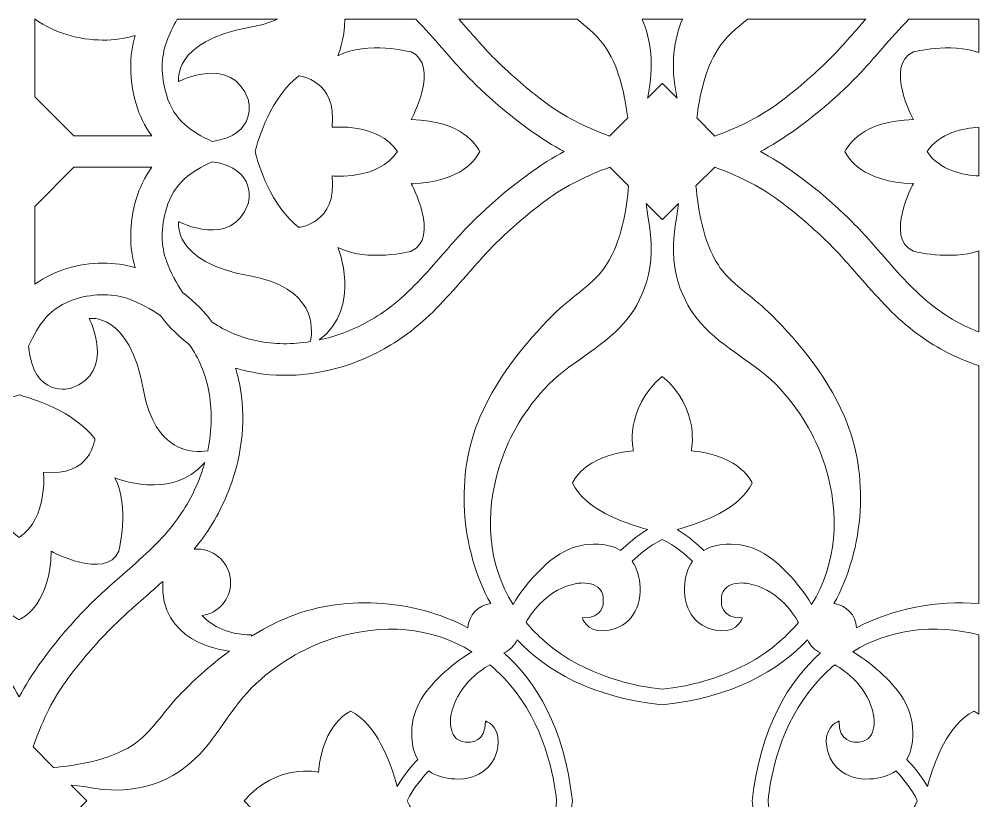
# Model space of a CAD drawing. Header units: millimetres. Extents: x -1200 to 1200, y -590 to 590.
# Drawn here: x 475 to 1200, y 0 to 590 of the extents above; entities that cross this region are included whole.
import ezdxf

# ---------------------------------------------------------------- set-up
doc = ezdxf.new("R2010")
doc.units = ezdxf.units.MM
doc.header["$MEASUREMENT"] = 0
doc.layers.add('Layer 1', color=7, linetype='Continuous')

msp = doc.modelspace()

# ---------------------------------------------------------------- linework, layer by layer
at = {"layer": 'Layer 1', "color": 250, "lineweight": 20}
for points, knots in [([(487.3, 589.9734), (487.3, 589.9734), (487.5573, 589.9734), (487.5573, 589.9734), (494.8315, 584.7254), (502.9692, 580.8783), (511.3722, 578.2985), (529.1139, 572.8481), (548.3566, 573.077), (563.0495, 577.6729), (558.4559, 562.9748), (558.2261, 543.7266), (563.6739, 525.9797), (566.2855, 517.4766), (570.1905, 509.2411), (575.5326, 501.9006), (575.5326, 501.9006), (516.7925, 501.9006), (516.7925, 501.9006), (516.7925, 501.9006), (487.3, 531.4026), (487.3, 531.4026), (487.3, 531.4026), (487.3, 589.9734), (487.3, 589.9734)], [0, 0, 0, 0, 0.125, 0.125, 0.125, 0.25, 0.25, 0.25, 0.375, 0.375, 0.375, 0.5, 0.5, 0.5, 0.625, 0.625, 0.625, 0.75, 0.75, 0.75, 0.875, 0.875, 0.875, 1, 1, 1, 1]), ([(594.8098, 589.9734), (594.8098, 589.9734), (670.3926, 589.9734), (670.3926, 589.9734), (664.7851, 587.4923), (658.0061, 585.4131), (649.8136, 583.932), (590.1064, 573.1371), (595.8614, 542.9168), (595.8614, 542.9168), (595.8614, 542.9168), (636.1447, 563.7835), (648.3726, 529.2451), (648.3726, 529.2451), (656.0414, 502.691), (621.155, 497.6791), (605.5549, 504.9361), (592.603, 513.2012), (586.5278, 533.0048), (582.2139, 547.058), (582.5891, 562.0227), (586.54, 572.5572), (588.9044, 578.8641), (591.6786, 584.6664), (594.8098, 589.9734)], [0, 0, 0, 0, 0.125, 0.125, 0.125, 0.25, 0.25, 0.25, 0.375, 0.375, 0.375, 0.5, 0.5, 0.5, 0.625, 0.625, 0.625, 0.75, 0.75, 0.75, 0.875, 0.875, 0.875, 1, 1, 1, 1]), ([(721.3742, 589.9734), (721.3742, 589.9734), (774.9308, 589.9734), (774.9308, 589.9734), (781.7251, 582.9972), (788.2661, 575.5255), (794.8041, 568.0549), (803.9546, 557.5987), (813.1112, 547.1425), (823.1353, 537.6953), (849.339, 513.0038), (870.9481, 498.5163), (886.96, 490.0284), (870.9481, 481.5415), (849.339, 467.053), (823.1353, 442.3635), (813.1112, 432.9144), (803.9546, 422.4581), (794.8041, 412.003), (782.6465, 398.1125), (770.4807, 384.2109), (756.6879, 373.5085), (745.5613, 364.8751), (733.302, 358.08), (720.5769, 353.304), (714.4722, 351.0142), (708.2628, 349.1863), (702.0207, 347.8344), (734.8539, 373.0487), (715.9906, 417.7138), (715.9906, 417.7138), (738.2912, 406.1996), (771.3807, 414.836), (771.3807, 414.836), (793.6814, 424.9087), (771.3807, 465.9249), (771.3807, 465.9249), (810.0624, 466.5678), (821.0058, 485.7041), (822.8617, 489.6693), (822.8617, 489.6693), (823.1719, 489.6693), (823.1719, 489.6693), (823.1719, 489.6693), (823.1272, 489.7995), (823.0244, 490.0284), (823.1272, 490.2613), (823.1719, 490.3875), (823.1719, 490.3875), (823.1719, 490.3875), (822.8617, 490.3875), (822.8617, 490.3875), (821.0058, 494.3547), (810.0624, 513.4921), (771.3807, 514.136), (771.3807, 514.136), (793.6814, 555.1481), (771.3807, 565.2239), (771.3807, 565.2239), (738.2912, 573.8562), (715.9906, 562.3441), (715.9906, 562.3441), (721.18, 574.6425), (721.3742, 589.9734)], [0, 0, 0, 0, 0.04761905, 0.04761905, 0.04761905, 0.0952381, 0.0952381, 0.0952381, 0.14285714, 0.14285714, 0.14285714, 0.19047619, 0.19047619, 0.19047619, 0.23809524, 0.23809524, 0.23809524, 0.28571429, 0.28571429, 0.28571429, 0.33333333, 0.33333333, 0.33333333, 0.38095238, 0.38095238, 0.38095238, 0.42857143, 0.42857143, 0.42857143, 0.47619048, 0.47619048, 0.47619048, 0.52380952, 0.52380952, 0.52380952, 0.57142857, 0.57142857, 0.57142857, 0.61904762, 0.61904762, 0.61904762, 0.66666667, 0.66666667, 0.66666667, 0.71428571, 0.71428571, 0.71428571, 0.76190476, 0.76190476, 0.76190476, 0.80952381, 0.80952381, 0.80952381, 0.85714286, 0.85714286, 0.85714286, 0.9047619, 0.9047619, 0.9047619, 0.95238095, 0.95238095, 0.95238095, 1, 1, 1, 1]), ([(807.3675, 589.9734), (807.3675, 589.9734), (896.6241, 589.9734), (896.6241, 589.9734), (905.1034, 583.162), (913.5848, 576.087), (918.9329, 567.6002), (928.6987, 552.1178), (932.9912, 531.5675), (934.8674, 515.4167), (934.8674, 515.4167), (921.2333, 501.7806), (921.2333, 501.7806), (905.3047, 507.6602), (890.0516, 514.5215), (874.9732, 525.4284), (864.7997, 532.7912), (852.9735, 542.4489), (839.5275, 555.1207), (830.1715, 563.9371), (821.4786, 573.8674), (812.7878, 583.7957), (810.9838, 585.8576), (809.1797, 587.9185), (807.3675, 589.9734)], [0, 0, 0, 0, 0.125, 0.125, 0.125, 0.25, 0.25, 0.25, 0.375, 0.375, 0.375, 0.5, 0.5, 0.5, 0.625, 0.625, 0.625, 0.75, 0.75, 0.75, 0.875, 0.875, 0.875, 1, 1, 1, 1]), ([(945.7305, 589.9734), (945.7305, 589.9734), (976.242, 589.9734), (976.242, 589.9734), (969.817, 575.0362), (966.7519, 555.6557), (972.039, 531.1341), (972.039, 531.1341), (972.1173, 530.4088), (972.1173, 530.4088), (972.1173, 530.4088), (961.1352, 541.395), (961.1352, 541.395), (961.1352, 541.395), (960.9868, 541.2445), (960.9868, 541.2445), (960.9868, 541.2445), (960.8373, 541.395), (960.8373, 541.395), (960.8373, 541.395), (949.8552, 530.4088), (949.8552, 530.4088), (949.8552, 530.4088), (949.9356, 531.1341), (949.9356, 531.1341), (955.2217, 555.6557), (952.1546, 575.0362), (945.7305, 589.9734)], [0, 0, 0, 0, 0.11111111, 0.11111111, 0.11111111, 0.22222222, 0.22222222, 0.22222222, 0.33333333, 0.33333333, 0.33333333, 0.44444444, 0.44444444, 0.44444444, 0.55555556, 0.55555556, 0.55555556, 0.66666667, 0.66666667, 0.66666667, 0.77777778, 0.77777778, 0.77777778, 0.88888889, 0.88888889, 0.88888889, 1, 1, 1, 1]), ([(1025.3505, 589.9734), (1025.3505, 589.9734), (1114.6072, 589.9734), (1114.6072, 589.9734), (1112.7959, 587.9185), (1110.9899, 585.8576), (1109.1857, 583.7957), (1100.4949, 573.8674), (1091.8041, 563.9371), (1082.4471, 555.1207), (1069.001, 542.4489), (1057.1739, 532.7912), (1047.0003, 525.4284), (1031.9231, 514.5215), (1016.6699, 507.6602), (1000.7424, 501.7806), (1000.7424, 501.7806), (987.1061, 515.4167), (987.1061, 515.4167), (988.9814, 531.5675), (993.2749, 552.1178), (1003.0407, 567.6002), (1008.3898, 576.087), (1016.8712, 583.162), (1025.3505, 589.9734)], [0, 0, 0, 0, 0.125, 0.125, 0.125, 0.25, 0.25, 0.25, 0.375, 0.375, 0.375, 0.5, 0.5, 0.5, 0.625, 0.625, 0.625, 0.75, 0.75, 0.75, 0.875, 0.875, 0.875, 1, 1, 1, 1]), ([(1147.0417, 589.9734), (1147.0417, 589.9734), (1199.9444, 589.9734), (1199.9444, 589.9734), (1199.9444, 589.9734), (1199.9444, 564.9076), (1199.9444, 564.9076), (1178.1736, 572.4158), (1150.5929, 565.2239), (1150.5929, 565.2239), (1128.2943, 555.1481), (1150.5929, 514.136), (1150.5929, 514.136), (1111.9122, 513.4921), (1100.9667, 494.3547), (1099.1139, 490.3875), (1099.1139, 490.3875), (1098.8027, 490.3875), (1098.8027, 490.3875), (1098.8027, 490.3875), (1098.8475, 490.2613), (1098.9492, 490.0284), (1098.8475, 489.7995), (1098.8027, 489.6693), (1098.8027, 489.6693), (1098.8027, 489.6693), (1099.1139, 489.6693), (1099.1139, 489.6693), (1100.9667, 485.7041), (1111.9122, 466.5678), (1150.5929, 465.9249), (1150.5929, 465.9249), (1128.2943, 424.9087), (1150.5929, 414.836), (1150.5929, 414.836), (1178.1736, 407.641), (1199.9444, 415.1503), (1199.9444, 415.1503), (1199.9444, 353.8584), (1199.9444, 353.8584), (1187.739, 358.5998), (1175.9902, 365.2037), (1165.2858, 373.5085), (1151.4949, 384.2109), (1139.3261, 398.1125), (1127.1695, 412.003), (1118.018, 422.4581), (1108.8634, 432.9144), (1098.8373, 442.3635), (1072.6346, 467.053), (1051.0275, 481.5415), (1035.0156, 490.0284), (1051.0275, 498.5163), (1072.6346, 513.0038), (1098.8373, 537.6953), (1108.8634, 547.1425), (1118.018, 557.5987), (1127.1695, 568.0549), (1133.7075, 575.5255), (1140.2474, 582.9972), (1147.0417, 589.9734)], [0, 0, 0, 0, 0.05, 0.05, 0.05, 0.1, 0.1, 0.1, 0.15, 0.15, 0.15, 0.2, 0.2, 0.2, 0.25, 0.25, 0.25, 0.3, 0.3, 0.3, 0.35, 0.35, 0.35, 0.4, 0.4, 0.4, 0.45, 0.45, 0.45, 0.5, 0.5, 0.5, 0.55, 0.55, 0.55, 0.6, 0.6, 0.6, 0.65, 0.65, 0.65, 0.7, 0.7, 0.7, 0.75, 0.75, 0.75, 0.8, 0.8, 0.8, 0.85, 0.85, 0.85, 0.9, 0.9, 0.9, 0.95, 0.95, 0.95, 1, 1, 1, 1]), ([(653.4716, 490.0284), (656.0952, 479.971), (665.5935, 448.9573), (686.498, 432.8249), (686.498, 432.8249), (715.9906, 435.7016), (711.6756, 471.6794), (711.6756, 471.6794), (746.5356, 468.1282), (761.0699, 490.0284), (746.5356, 511.9317), (711.6756, 508.3795), (711.6756, 508.3795), (715.9906, 544.3562), (686.498, 547.233), (686.498, 547.233), (665.5935, 531.1015), (656.0952, 500.0899), (653.4716, 490.0284)], [0, 0, 0, 0, 0.16666667, 0.16666667, 0.16666667, 0.33333333, 0.33333333, 0.33333333, 0.5, 0.5, 0.5, 0.66666667, 0.66666667, 0.66666667, 0.83333333, 0.83333333, 0.83333333, 1, 1, 1, 1]), ([(1199.9444, 508.4456), (1199.9444, 508.4456), (1199.9444, 471.6133), (1199.9444, 471.6133), (1188.4824, 472.2928), (1170.3766, 475.7545), (1160.9038, 490.0284), (1170.3766, 504.3043), (1188.4824, 507.7661), (1199.9444, 508.4456)], [0, 0, 0, 0, 0.33333333, 0.33333333, 0.33333333, 0.66666667, 0.66666667, 0.66666667, 1, 1, 1, 1]), ([(695.3546, 346.577), (697.4241, 357.139), (698.7787, 387.2768), (649.8136, 396.1279), (590.1064, 406.9218), (595.8614, 437.1431), (595.8614, 437.1431), (595.8614, 437.1431), (636.1447, 416.2753), (648.3726, 450.8137), (648.3726, 450.8137), (656.0414, 477.3678), (621.159, 482.3808), (605.558, 475.1217), (592.6061, 466.8577), (586.5278, 447.053), (582.2139, 432.9998), (582.5891, 418.0341), (586.54, 407.5026), (589.9305, 398.4543), (594.1641, 390.4506), (599.081, 383.4541), (599.081, 383.4541), (600.1946, 382.6026), (600.1946, 382.6026), (608.3566, 376.2683), (615.3268, 369.1384), (621.1529, 361.3992), (631.3885, 354.3081), (642.878, 349.6135), (654.9807, 347.1436), (667.9661, 344.4937), (681.6797, 344.3767), (695.3546, 346.577)], [0, 0, 0, 0, 0.09090909, 0.09090909, 0.09090909, 0.18181818, 0.18181818, 0.18181818, 0.27272727, 0.27272727, 0.27272727, 0.36363636, 0.36363636, 0.36363636, 0.45454545, 0.45454545, 0.45454545, 0.54545455, 0.54545455, 0.54545455, 0.63636364, 0.63636364, 0.63636364, 0.72727273, 0.72727273, 0.72727273, 0.81818182, 0.81818182, 0.81818182, 0.90909091, 0.90909091, 0.90909091, 1, 1, 1, 1]), ([(814.2695, 130.5719), (814.7891, 140.0638), (822.1224, 147.7409), (831.459, 148.7968), (808.2237, 190.6655), (804.5657, 246.3849), (823.2919, 289.5901), (838.0804, 323.7095), (863.2204, 351.9857), (881.201, 369.3266), (892.9956, 380.7044), (910.1699, 390.8199), (918.9329, 404.7246), (930.221, 422.627), (934.2014, 447.2982), (935.5773, 464.1111), (935.5773, 464.1111), (921.4051, 478.2874), (921.4051, 478.2874), (904.7657, 472.1198), (888.9268, 464.9229), (873.0471, 453.2195), (863.3149, 446.0459), (852.1326, 436.8165), (839.5275, 424.9371), (830.1715, 416.1207), (821.4786, 406.1904), (812.7878, 396.2621), (799.8563, 381.4867), (786.9136, 366.7001), (771.2983, 354.5827), (758.3129, 344.507), (743.9231, 336.5419), (728.9109, 330.9125), (703.2125, 321.2711), (675.6837, 318.5225), (650.2051, 323.7227), (646.3438, 324.509), (642.5302, 325.4805), (638.7786, 326.633), (639.9318, 322.8804), (640.901, 319.0667), (641.6891, 315.2063), (646.8868, 289.7193), (644.141, 262.1806), (634.5024, 236.4749), (628.8726, 221.4604), (620.9098, 207.0644), (610.8369, 194.0773), (609.7183, 192.6328), (608.5742, 191.2127), (607.4149, 189.815), (608.2245, 189.8944), (609.0471, 189.934), (609.8769, 189.934), (623.7786, 189.934), (635.0546, 178.6569), (635.0546, 164.7502), (635.0546, 152.0815), (625.6976, 141.5978), (613.5207, 139.8309), (621.5333, 131.4783), (633.3756, 125.3932), (650.8803, 125.1754), (650.8803, 125.1754), (650.8143, 124.2661), (650.8143, 124.2661), (658.7312, 129.1447), (667.124, 133.6379), (675.9034, 137.4454), (718.2796, 155.825), (772.6977, 152.6532), (814.2695, 130.5719)], [0, 0, 0, 0, 0.04166667, 0.04166667, 0.04166667, 0.08333333, 0.08333333, 0.08333333, 0.125, 0.125, 0.125, 0.16666667, 0.16666667, 0.16666667, 0.20833333, 0.20833333, 0.20833333, 0.25, 0.25, 0.25, 0.29166667, 0.29166667, 0.29166667, 0.33333333, 0.33333333, 0.33333333, 0.375, 0.375, 0.375, 0.41666667, 0.41666667, 0.41666667, 0.45833333, 0.45833333, 0.45833333, 0.5, 0.5, 0.5, 0.54166667, 0.54166667, 0.54166667, 0.58333333, 0.58333333, 0.58333333, 0.625, 0.625, 0.625, 0.66666667, 0.66666667, 0.66666667, 0.70833333, 0.70833333, 0.70833333, 0.75, 0.75, 0.75, 0.79166667, 0.79166667, 0.79166667, 0.83333333, 0.83333333, 0.83333333, 0.875, 0.875, 0.875, 0.91666667, 0.91666667, 0.91666667, 0.95833333, 0.95833333, 0.95833333, 1, 1, 1, 1]), ([(1199.9444, 328.5118), (1199.9444, 328.5118), (1199.9444, 148.7938), (1199.9444, 148.7938), (1168.3823, 151.519), (1135.2288, 145.1917), (1107.7041, 130.5719), (1107.1844, 140.0638), (1099.8522, 147.7409), (1090.5156, 148.7968), (1113.7509, 190.6655), (1117.4088, 246.3849), (1098.6827, 289.5901), (1083.8942, 323.7095), (1058.7552, 351.9857), (1040.7756, 369.3266), (1028.978, 380.7044), (1011.8048, 390.8199), (1003.0407, 404.7246), (991.7515, 422.627), (987.7742, 447.2982), (986.3963, 464.1111), (986.3963, 464.1111), (1000.5675, 478.2874), (1000.5675, 478.2874), (1017.2068, 472.1198), (1033.0478, 464.9229), (1048.9275, 453.2195), (1058.6596, 446.0459), (1069.8411, 436.8165), (1082.4471, 424.9371), (1091.8041, 416.1207), (1100.4949, 406.1904), (1109.1857, 396.2621), (1122.1183, 381.4867), (1135.06, 366.7001), (1150.6753, 354.5827), (1163.6606, 344.507), (1178.0525, 336.5419), (1193.0648, 330.9125), (1195.3448, 330.057), (1197.639, 329.2575), (1199.9444, 328.5118)], [0, 0, 0, 0, 0.07142857, 0.07142857, 0.07142857, 0.14285714, 0.14285714, 0.14285714, 0.21428571, 0.21428571, 0.21428571, 0.28571429, 0.28571429, 0.28571429, 0.35714286, 0.35714286, 0.35714286, 0.42857143, 0.42857143, 0.42857143, 0.5, 0.5, 0.5, 0.57142857, 0.57142857, 0.57142857, 0.64285714, 0.64285714, 0.64285714, 0.71428571, 0.71428571, 0.71428571, 0.78571429, 0.78571429, 0.78571429, 0.85714286, 0.85714286, 0.85714286, 0.92857143, 0.92857143, 0.92857143, 1, 1, 1, 1]), ([(563.0495, 402.3839), (558.4559, 417.084), (558.2261, 436.3313), (563.6739, 454.0781), (566.2855, 462.5822), (570.1905, 470.8148), (575.5326, 478.1551), (575.5326, 478.1551), (516.7925, 478.1551), (516.7925, 478.1551), (516.7925, 478.1551), (487.3, 448.6542), (487.3, 448.6542), (487.3, 448.6542), (487.3, 389.8962), (487.3, 389.8962), (494.6394, 395.2418), (502.8695, 399.147), (511.3722, 401.7583), (529.1139, 407.2097), (548.3566, 406.9788), (563.0495, 402.3839)], [0, 0, 0, 0, 0.14285714, 0.14285714, 0.14285714, 0.28571429, 0.28571429, 0.28571429, 0.42857143, 0.42857143, 0.42857143, 0.57142857, 0.57142857, 0.57142857, 0.71428571, 0.71428571, 0.71428571, 0.85714286, 0.85714286, 0.85714286, 1, 1, 1, 1]), ([(960.9868, 438.9954), (960.9868, 438.9954), (961.1352, 438.8439), (961.1352, 438.8439), (961.1352, 438.8439), (973.1088, 450.8199), (973.1088, 450.8199), (973.1088, 450.8199), (972.039, 441.1896), (972.039, 441.1896), (963.6318, 402.2008), (976.3397, 376.2052), (990.098, 360.4034), (1006.9478, 341.0544), (1031.979, 330.5067), (1049.856, 311.055), (1067.7034, 291.6409), (1078.0447, 271.3297), (1083.8719, 252.7497), (1095.4895, 215.713), (1092.7183, 178.8512), (1073.7085, 148.1926), (1068.2211, 157.4454), (1062.0858, 165.0402), (1056.3074, 171.0663), (1042.6214, 185.3443), (1029.6309, 194.5208), (1009.1841, 193.6114), (1002.5962, 193.3164), (997.0102, 191.7102), (992.4512, 188.9972), (988.0224, 193.2838), (980.7481, 199.6742), (972.158, 204.7044), (991.6529, 210.1182), (1018.9681, 220.1522), (1028.8671, 239.7158), (1028.8671, 239.7158), (1020.9553, 260.5835), (982.8288, 264.1805), (982.8288, 264.1805), (990.3003, 295.4586), (960.9868, 320.3373), (931.6743, 295.4586), (939.1438, 264.1805), (939.1438, 264.1805), (901.0203, 260.5835), (893.1064, 239.7158), (893.1064, 239.7158), (903.0055, 220.1522), (930.3207, 210.1182), (949.8166, 204.7044), (941.2264, 199.6742), (933.9522, 193.2838), (929.5224, 188.9972), (924.9644, 191.7102), (919.3773, 193.3164), (912.7895, 193.6114), (892.3437, 194.5208), (879.3512, 185.3443), (865.6661, 171.0663), (859.8898, 165.0402), (853.7536, 157.4454), (848.2671, 148.1926), (829.2553, 178.8512), (826.4841, 215.713), (838.1017, 252.7497), (843.9278, 271.3297), (854.2722, 291.6409), (872.1197, 311.055), (889.9966, 330.5067), (915.0248, 341.0544), (931.8756, 360.4034), (945.6329, 376.2052), (958.3407, 402.2008), (949.9356, 441.1896), (949.9356, 441.1896), (948.8647, 450.8199), (948.8647, 450.8199), (948.8647, 450.8199), (960.8373, 438.8439), (960.8373, 438.8439), (960.8373, 438.8439), (960.9868, 438.9954), (960.9868, 438.9954)], [0, 0, 0, 0, 0.03571429, 0.03571429, 0.03571429, 0.07142857, 0.07142857, 0.07142857, 0.10714286, 0.10714286, 0.10714286, 0.14285714, 0.14285714, 0.14285714, 0.17857143, 0.17857143, 0.17857143, 0.21428571, 0.21428571, 0.21428571, 0.25, 0.25, 0.25, 0.28571429, 0.28571429, 0.28571429, 0.32142857, 0.32142857, 0.32142857, 0.35714286, 0.35714286, 0.35714286, 0.39285714, 0.39285714, 0.39285714, 0.42857143, 0.42857143, 0.42857143, 0.46428571, 0.46428571, 0.46428571, 0.5, 0.5, 0.5, 0.53571429, 0.53571429, 0.53571429, 0.57142857, 0.57142857, 0.57142857, 0.60714286, 0.60714286, 0.60714286, 0.64285714, 0.64285714, 0.64285714, 0.67857143, 0.67857143, 0.67857143, 0.71428571, 0.71428571, 0.71428571, 0.75, 0.75, 0.75, 0.78571429, 0.78571429, 0.78571429, 0.82142857, 0.82142857, 0.82142857, 0.85714286, 0.85714286, 0.85714286, 0.89285714, 0.89285714, 0.89285714, 0.92857143, 0.92857143, 0.92857143, 0.96428571, 0.96428571, 0.96428571, 1, 1, 1, 1]), ([(617.7675, 264.2405), (606.3746, 262.3301), (577.8726, 262.5865), (569.3068, 309.9899), (558.5159, 369.7122), (528.3034, 363.9576), (528.3034, 363.9576), (528.3034, 363.9576), (549.1651, 323.6627), (514.6366, 311.4303), (514.6366, 311.4303), (485.8681, 303.1236), (482.5763, 343.1744), (489.9583, 359.2631), (498.1366, 372.6825), (518.3952, 378.8999), (532.4444, 383.215), (547.4027, 382.8386), (557.9342, 378.8897), (566.977, 375.4941), (574.9794, 371.2624), (581.9749, 366.342), (581.9749, 366.342), (582.8251, 365.2302), (582.8251, 365.2302), (589.1597, 357.0638), (596.2875, 350.0916), (604.0244, 344.2659), (611.1136, 334.0263), (615.8058, 322.5345), (618.2729, 310.4283), (621.2994, 295.598), (621.0237, 279.8236), (617.7675, 264.2405)], [0, 0, 0, 0, 0.09090909, 0.09090909, 0.09090909, 0.18181818, 0.18181818, 0.18181818, 0.27272727, 0.27272727, 0.27272727, 0.36363636, 0.36363636, 0.36363636, 0.45454545, 0.45454545, 0.45454545, 0.54545455, 0.54545455, 0.54545455, 0.63636364, 0.63636364, 0.63636364, 0.72727273, 0.72727273, 0.72727273, 0.81818182, 0.81818182, 0.81818182, 0.90909091, 0.90909091, 0.90909091, 1, 1, 1, 1]), ([(475.4302, 306.3288), (485.4878, 303.7074), (516.4926, 294.2054), (532.6193, 273.295), (532.6193, 273.295), (529.7424, 243.7929), (493.7749, 248.1091), (493.7749, 248.1091), (497.3271, 213.2401), (475.4302, 198.6996), (453.5333, 213.2401), (457.0874, 248.1091), (457.0874, 248.1091), (421.119, 243.7929), (418.243, 273.295), (418.243, 273.295), (434.3698, 294.2054), (465.3746, 303.7074), (475.4302, 306.3288)], [0, 0, 0, 0, 0.16666667, 0.16666667, 0.16666667, 0.33333333, 0.33333333, 0.33333333, 0.5, 0.5, 0.5, 0.66666667, 0.66666667, 0.66666667, 0.83333333, 0.83333333, 0.83333333, 1, 1, 1, 1]), ([(335.2997, 255.2959), (360.7936, 225.9037), (403.1362, 243.7929), (403.1362, 243.7929), (391.6265, 221.4869), (400.2593, 188.3868), (400.2593, 188.3868), (410.3302, 166.0807), (451.3326, 188.3868), (451.3326, 188.3868), (451.9763, 149.694), (471.1081, 138.7485), (475.0742, 136.892), (475.0742, 136.892), (475.0742, 136.5808), (475.0742, 136.5808), (475.0742, 136.5808), (475.1984, 136.6265), (475.4302, 136.7273), (475.662, 136.6265), (475.7891, 136.5808), (475.7891, 136.5808), (475.7891, 136.5808), (475.7891, 136.892), (475.7891, 136.892), (479.7542, 138.7485), (498.8851, 149.694), (499.5299, 188.3868), (499.5299, 188.3868), (540.5322, 166.0807), (550.6041, 188.3868), (550.6041, 188.3868), (559.235, 221.4869), (547.7271, 243.7929), (547.7271, 243.7929), (590.0668, 225.9037), (615.5638, 255.2918), (614.5641, 251.7732), (613.414, 248.2759), (612.1153, 244.8132), (607.3417, 232.0824), (600.5485, 219.8216), (591.9156, 208.691), (581.2163, 194.8941), (567.3227, 182.7228), (553.4353, 170.5627), (542.9821, 161.4096), (532.5278, 152.2513), (523.0824, 142.2255), (498.399, 116.0131), (483.9167, 94.3988), (475.4302, 78.3823), (466.9468, 94.3988), (452.4614, 116.0131), (427.779, 142.2255), (418.3336, 152.2513), (407.8804, 161.4096), (397.4282, 170.5627), (383.5406, 182.7228), (369.643, 194.8951), (358.9448, 208.691), (350.3129, 219.8216), (343.5187, 232.0824), (338.7461, 244.8132), (337.4464, 248.2759), (336.2994, 251.7742), (335.2997, 255.2959)], [0, 0, 0, 0, 0.04545455, 0.04545455, 0.04545455, 0.09090909, 0.09090909, 0.09090909, 0.13636364, 0.13636364, 0.13636364, 0.18181818, 0.18181818, 0.18181818, 0.22727273, 0.22727273, 0.22727273, 0.27272727, 0.27272727, 0.27272727, 0.31818182, 0.31818182, 0.31818182, 0.36363636, 0.36363636, 0.36363636, 0.40909091, 0.40909091, 0.40909091, 0.45454545, 0.45454545, 0.45454545, 0.5, 0.5, 0.5, 0.54545455, 0.54545455, 0.54545455, 0.59090909, 0.59090909, 0.59090909, 0.63636364, 0.63636364, 0.63636364, 0.68181818, 0.68181818, 0.68181818, 0.72727273, 0.72727273, 0.72727273, 0.77272727, 0.77272727, 0.77272727, 0.81818182, 0.81818182, 0.81818182, 0.86363636, 0.86363636, 0.86363636, 0.90909091, 0.90909091, 0.90909091, 0.95454545, 0.95454545, 0.95454545, 1, 1, 1, 1]), ([(960.9868, 197.1188), (970.3844, 192.8505), (978.8475, 185.5508), (983.7482, 180.8236), (980.141, 175.5625), (978.1112, 168.8782), (977.7095, 161.137), (976.7759, 143.0657), (987.6939, 129.1295), (1005.4569, 128.2923), (1018.355, 127.684), (1021.3916, 138.0385), (1021.3916, 138.0385), (1005.2038, 137.3173), (1005.5637, 149.9483), (1005.5637, 149.9483), (1004.1258, 167.9922), (1025.7095, 164.0229), (1025.7095, 164.0229), (1047.039, 160.0099), (1059.0767, 143.1135), (1063.8827, 134.6348), (1059.6319, 129.5669), (1054.8715, 124.7197), (1049.5773, 120.131), (1018.5482, 93.2402), (979.7739, 86.1276), (960.9868, 84.2498), (942.1986, 86.1276), (903.4244, 93.2402), (872.3973, 120.131), (867.1031, 124.7197), (862.3407, 129.5669), (858.0919, 134.6348), (862.897, 143.1135), (874.9366, 160.0099), (896.2661, 164.0229), (896.2661, 164.0229), (917.8478, 167.9922), (916.4098, 149.9483), (916.4098, 149.9483), (916.7719, 137.3173), (900.583, 138.0385), (900.583, 138.0385), (903.6177, 127.684), (916.5166, 128.2923), (934.2817, 129.1295), (945.1997, 143.0657), (944.2641, 161.137), (943.8624, 168.8782), (941.8315, 175.5625), (938.2244, 180.8236), (943.1261, 185.5508), (951.5912, 192.8505), (960.9868, 197.1188)], [0, 0, 0, 0, 0.05555556, 0.05555556, 0.05555556, 0.11111111, 0.11111111, 0.11111111, 0.16666667, 0.16666667, 0.16666667, 0.22222222, 0.22222222, 0.22222222, 0.27777778, 0.27777778, 0.27777778, 0.33333333, 0.33333333, 0.33333333, 0.38888889, 0.38888889, 0.38888889, 0.44444444, 0.44444444, 0.44444444, 0.5, 0.5, 0.5, 0.55555556, 0.55555556, 0.55555556, 0.61111111, 0.61111111, 0.61111111, 0.66666667, 0.66666667, 0.66666667, 0.72222222, 0.72222222, 0.72222222, 0.77777778, 0.77777778, 0.77777778, 0.83333333, 0.83333333, 0.83333333, 0.88888889, 0.88888889, 0.88888889, 0.94444444, 0.94444444, 0.94444444, 1, 1, 1, 1]), ([(485.9231, 40.6417), (485.9231, 40.6417), (501.4326, 25.1277), (501.4326, 25.1277), (518.2407, 26.5051), (542.9048, 30.4866), (560.8001, 41.7769), (574.7007, 50.5435), (584.8132, 67.7207), (596.1878, 79.5227), (605.7909, 89.4846), (618.7508, 101.6426), (634.1963, 113.0225), (627.3268, 113.7488), (581.3474, 120.312), (583.7597, 165.5335), (578.9597, 161.1482), (574.0661, 156.8625), (569.1716, 152.5748), (559.2461, 143.8795), (549.3186, 135.1872), (540.5047, 125.8285), (527.8367, 112.3775), (518.1797, 100.5471), (510.821, 90.3705), (499.1332, 74.2025), (492.0898, 57.8269), (485.9231, 40.6417)], [0, 0, 0, 0, 0.11111111, 0.11111111, 0.11111111, 0.22222222, 0.22222222, 0.22222222, 0.33333333, 0.33333333, 0.33333333, 0.44444444, 0.44444444, 0.44444444, 0.55555556, 0.55555556, 0.55555556, 0.66666667, 0.66666667, 0.66666667, 0.77777778, 0.77777778, 0.77777778, 0.88888889, 0.88888889, 0.88888889, 1, 1, 1, 1]), ([(645.3857, -0.0256), (670.2207, -29.0475), (701.3047, -21.6135), (701.3047, -21.6135), (704.9007, -59.7478), (725.7624, -67.665), (725.7624, -67.665), (745.3224, -57.7632), (755.3515, -30.4401), (760.7638, -10.9385), (765.7946, -19.5312), (772.1821, -26.8065), (776.4675, -31.2366), (773.7563, -35.7979), (772.1475, -41.3856), (771.8535, -47.9774), (770.9434, -68.428), (780.1184, -81.4222), (794.3932, -95.1122), (800.4197, -100.8901), (808.0081, -107.0282), (817.2593, -112.5162), (786.6105, -131.5345), (749.7573, -134.3045), (712.7322, -122.6856), (694.1576, -116.8568), (673.8532, -106.5104), (654.4427, -88.6568), (634.9956, -70.7758), (624.4519, -45.7374), (605.1095, -28.8847), (589.3112, -15.1215), (563.3261, -2.41), (524.3465, -10.8205), (524.3465, -10.8205), (514.719, -11.8907), (514.719, -11.8907), (514.719, -11.8907), (526.5787, -0.0256), (526.5787, -0.0256), (526.5787, -0.0256), (514.719, 11.8354), (514.719, 11.8354), (514.719, 11.8354), (524.3465, 10.7653), (524.3465, 10.7653), (563.3261, 2.3588), (589.3112, 15.0703), (605.1095, 28.8315), (624.4519, 45.6862), (634.9956, 70.7246), (654.4427, 88.6046), (673.8532, 106.4582), (694.1576, 116.8046), (712.7322, 122.6334), (749.7573, 134.2533), (786.6105, 131.4823), (817.2593, 112.465), (808.0081, 106.976), (800.4197, 100.8379), (794.3932, 95.059), (780.1184, 81.371), (770.9434, 68.3747), (771.8535, 47.9231), (772.1475, 41.3324), (773.7563, 35.7467), (776.4675, 31.1834), (772.1821, 26.7533), (765.7946, 19.48), (760.7638, 10.8874), (755.3515, 30.3879), (745.3224, 57.711), (725.7624, 67.6128), (725.7624, 67.6128), (704.9007, 59.6956), (701.3047, 21.5592), (701.3047, 21.5592), (670.2207, 28.9953), (645.3857, -0.0256)], [0, 0, 0, 0, 0.03846154, 0.03846154, 0.03846154, 0.07692308, 0.07692308, 0.07692308, 0.11538462, 0.11538462, 0.11538462, 0.15384615, 0.15384615, 0.15384615, 0.19230769, 0.19230769, 0.19230769, 0.23076923, 0.23076923, 0.23076923, 0.26923077, 0.26923077, 0.26923077, 0.30769231, 0.30769231, 0.30769231, 0.34615385, 0.34615385, 0.34615385, 0.38461538, 0.38461538, 0.38461538, 0.42307692, 0.42307692, 0.42307692, 0.46153846, 0.46153846, 0.46153846, 0.5, 0.5, 0.5, 0.53846154, 0.53846154, 0.53846154, 0.57692308, 0.57692308, 0.57692308, 0.61538462, 0.61538462, 0.61538462, 0.65384615, 0.65384615, 0.65384615, 0.69230769, 0.69230769, 0.69230769, 0.73076923, 0.73076923, 0.73076923, 0.76923077, 0.76923077, 0.76923077, 0.80769231, 0.80769231, 0.80769231, 0.84615385, 0.84615385, 0.84615385, 0.88461538, 0.88461538, 0.88461538, 0.92307692, 0.92307692, 0.92307692, 0.96153846, 0.96153846, 0.96153846, 1, 1, 1, 1]), ([(1199.9444, 125.2467), (1199.9444, 125.2467), (1199.9444, 65.497), (1199.9444, 65.497), (1197.698, 67.0482), (1196.2112, 67.6128), (1196.2112, 67.6128), (1176.6512, 57.711), (1166.6221, 30.3879), (1161.2099, 10.8874), (1156.18, 19.48), (1149.7926, 26.7533), (1145.5061, 31.1834), (1148.2193, 35.7467), (1149.8261, 41.3324), (1150.119, 47.9231), (1151.0302, 68.3747), (1141.8563, 81.371), (1127.5813, 95.059), (1121.5559, 100.8379), (1113.9664, 106.976), (1104.7133, 112.465), (1132.7952, 129.8894), (1166.0851, 133.6725), (1199.9444, 125.2467)], [0, 0, 0, 0, 0.125, 0.125, 0.125, 0.25, 0.25, 0.25, 0.375, 0.375, 0.375, 0.5, 0.5, 0.5, 0.625, 0.625, 0.625, 0.75, 0.75, 0.75, 0.875, 0.875, 0.875, 1, 1, 1, 1]), ([(960.9868, -72.3484), (1014.5038, -78.227), (1048.7292, -98.2372), (1070.615, -121.532), (1072.5929, -117.1661), (1076.1411, -113.6627), (1080.5363, -111.7411), (1056.216, -90.0057), (1034.9933, -55.331), (1028.8671, -0.0256), (1034.9933, 55.2798), (1056.216, 89.9545), (1080.5363, 111.6879), (1076.1411, 113.6125), (1072.5929, 117.1148), (1070.615, 121.4798), (1048.7292, 98.185), (1014.5038, 78.1758), (960.9868, 72.2962), (907.4718, 78.1758), (873.2454, 98.185), (851.3587, 121.4798), (849.3796, 117.1148), (845.8326, 113.6125), (841.4373, 111.6879), (865.7566, 89.9545), (886.9814, 55.2798), (893.1055, -0.0256), (886.9814, -55.331), (865.7566, -90.0057), (841.4373, -111.7411), (845.8326, -113.6627), (849.3796, -117.1661), (851.3587, -121.532), (873.2454, -98.2372), (907.4718, -78.227), (960.9868, -72.3484)], [0, 0, 0, 0, 0.08333333, 0.08333333, 0.08333333, 0.16666667, 0.16666667, 0.16666667, 0.25, 0.25, 0.25, 0.33333333, 0.33333333, 0.33333333, 0.41666667, 0.41666667, 0.41666667, 0.5, 0.5, 0.5, 0.58333333, 0.58333333, 0.58333333, 0.66666667, 0.66666667, 0.66666667, 0.75, 0.75, 0.75, 0.83333333, 0.83333333, 0.83333333, 0.91666667, 0.91666667, 0.91666667, 1, 1, 1, 1]), ([(881.1563, -0.0256), (879.2393, -18.9178), (872.0729, -57.4865), (845.3139, -88.3801), (840.7254, -93.6749), (835.8807, -98.4386), (830.8133, -102.6876), (822.336, -97.8832), (805.4454, -85.839), (801.4336, -64.5034), (801.4336, -64.5034), (797.4664, -42.9135), (815.5051, -44.355), (815.5051, -44.355), (828.1335, -43.9918), (827.4115, -60.1853), (827.4115, -60.1853), (837.762, -57.1488), (837.155, -44.2481), (836.317, -26.4779), (822.3858, -15.5558), (804.3176, -16.4927), (796.5807, -16.8924), (789.8994, -18.9239), (784.6377, -22.5321), (779.9556, -17.6747), (772.7516, -9.3201), (768.4702, -0.0256), (772.7516, 9.2669), (779.9556, 17.6246), (784.6377, 22.4788), (789.8994, 18.8727), (796.5807, 16.8413), (804.3176, 16.4395), (822.3858, 15.5036), (836.317, 26.4268), (837.155, 44.1949), (837.762, 57.0976), (827.4115, 60.1341), (827.4115, 60.1341), (828.1335, 43.9396), (815.5051, 44.3017), (815.5051, 44.3017), (797.4664, 42.8613), (801.4336, 64.4512), (801.4336, 64.4512), (805.4454, 85.7868), (822.336, 97.829), (830.8133, 102.6365), (835.8807, 98.3864), (840.7254, 93.6217), (845.3139, 88.3269), (872.0729, 57.4333), (879.2393, 18.8656), (881.1563, -0.0256)], [0, 0, 0, 0, 0.05555556, 0.05555556, 0.05555556, 0.11111111, 0.11111111, 0.11111111, 0.16666667, 0.16666667, 0.16666667, 0.22222222, 0.22222222, 0.22222222, 0.27777778, 0.27777778, 0.27777778, 0.33333333, 0.33333333, 0.33333333, 0.38888889, 0.38888889, 0.38888889, 0.44444444, 0.44444444, 0.44444444, 0.5, 0.5, 0.5, 0.55555556, 0.55555556, 0.55555556, 0.61111111, 0.61111111, 0.61111111, 0.66666667, 0.66666667, 0.66666667, 0.72222222, 0.72222222, 0.72222222, 0.77777778, 0.77777778, 0.77777778, 0.83333333, 0.83333333, 0.83333333, 0.88888889, 0.88888889, 0.88888889, 0.94444444, 0.94444444, 0.94444444, 1, 1, 1, 1]), ([(1040.8163, -0.0256), (1042.7343, -18.9178), (1049.9027, -57.4865), (1076.6596, -88.3801), (1081.2471, -93.6749), (1086.0939, -98.4386), (1091.1594, -102.6876), (1099.6367, -97.8832), (1116.5271, -85.839), (1120.539, -64.5034), (1120.539, -64.5034), (1124.5071, -42.9135), (1106.4685, -44.355), (1106.4685, -44.355), (1093.8421, -43.9918), (1094.562, -60.1853), (1094.562, -60.1853), (1084.2105, -57.1488), (1084.8177, -44.2481), (1085.6586, -26.4779), (1099.5889, -15.5558), (1117.6549, -16.4927), (1125.3939, -16.8924), (1132.0753, -18.9239), (1137.3349, -22.5321), (1142.017, -17.6747), (1149.223, -9.3201), (1153.5055, -0.0256), (1149.223, 9.2669), (1142.017, 17.6246), (1137.3349, 22.4788), (1132.0753, 18.8727), (1125.3939, 16.8413), (1117.6549, 16.4395), (1099.5889, 15.5036), (1085.6586, 26.4268), (1084.8177, 44.1949), (1084.2105, 57.0976), (1094.562, 60.1341), (1094.562, 60.1341), (1093.8421, 43.9396), (1106.4685, 44.3017), (1106.4685, 44.3017), (1124.5071, 42.8613), (1120.539, 64.4512), (1120.539, 64.4512), (1116.5271, 85.7868), (1099.6367, 97.829), (1091.1594, 102.6365), (1086.0939, 98.3864), (1081.2471, 93.6217), (1076.6596, 88.3269), (1049.9027, 57.4333), (1042.7343, 18.8656), (1040.8163, -0.0256)], [0, 0, 0, 0, 0.05555556, 0.05555556, 0.05555556, 0.11111111, 0.11111111, 0.11111111, 0.16666667, 0.16666667, 0.16666667, 0.22222222, 0.22222222, 0.22222222, 0.27777778, 0.27777778, 0.27777778, 0.33333333, 0.33333333, 0.33333333, 0.38888889, 0.38888889, 0.38888889, 0.44444444, 0.44444444, 0.44444444, 0.5, 0.5, 0.5, 0.55555556, 0.55555556, 0.55555556, 0.61111111, 0.61111111, 0.61111111, 0.66666667, 0.66666667, 0.66666667, 0.72222222, 0.72222222, 0.72222222, 0.77777778, 0.77777778, 0.77777778, 0.83333333, 0.83333333, 0.83333333, 0.88888889, 0.88888889, 0.88888889, 0.94444444, 0.94444444, 0.94444444, 1, 1, 1, 1])]:
    msp.add_open_spline(points, degree=3, knots=knots, dxfattribs=at)

doc.saveas('drawing.dxf')
